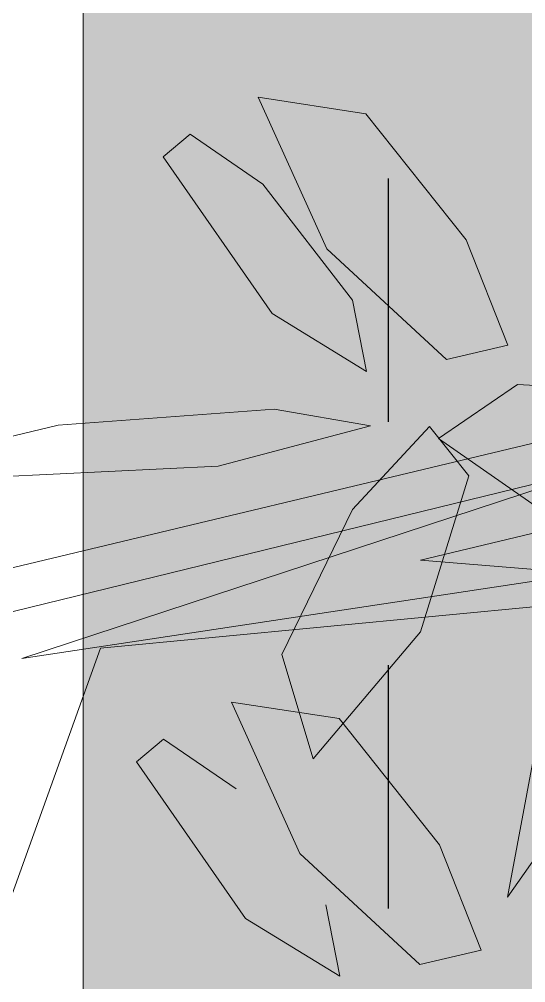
# Model space of a CAD drawing. Header units: metres. Extents: x 349703 to 349913, y 9282546 to 9282694.
# Drawn here: x 349717.9042 to 349718.1125, y 9282659.5968 to 9282659.9929 of the extents above; entities that cross this region are included whole.
import ezdxf

# ---------------------------------------------------------------- set-up
doc = ezdxf.new("R2010")
doc.units = ezdxf.units.M
doc.header["$LTSCALE"] = 0.25
doc.linetypes.add('01 nivel$0$HIDDEN2', pattern=[0.1875, 0.125, -0.0625])
for name, color, linetype, lineweight in [('AREA-VERDE', 3, 'CONTINUOUS', 9), ('ARQ-FONDO', 253, 'CONTINUOUS', 9), ('CUNETAS-RED', 5, 'CONTINUOUS', 18)]:
    doc.layers.add(name, color=color, linetype=linetype, lineweight=lineweight)

# ---------------------------------------------------------------- blocks, each defined once
blk = doc.blocks.new('ARR2')
at = {"layer": 'ARQ-FONDO', "lineweight": 5}
for p, q in [((2740.72924, 1214.55963), (2740.79319, 1214.54981)), ((2740.76993, 1214.46954), (2740.72924, 1214.55963)), ((2740.79319, 1214.54981), (2740.85287, 1214.47484)), ((2740.67277, 1214.52418), (2740.68874, 1214.53759)), ((2740.68874, 1214.53759), (2740.73192, 1214.50798)), ((2740.73744, 1214.43109), (2740.67277, 1214.52418)), ((2740.73192, 1214.50798), (2740.7852, 1214.43909)), ((2740.85287, 1214.47484), (2740.87764, 1214.41222)), ((2740.84113, 1214.40374), (2740.76993, 1214.46954)), ((2740.7852, 1214.43909), (2740.79356, 1214.39671)), ((2740.79356, 1214.39671), (2740.73744, 1214.43109)), ((2740.87764, 1214.41222), (2740.84113, 1214.40374)), ((2740.88334, 1214.38896), (2740.83642, 1214.35686)), ((2740.9816, 1214.38339), (2740.88334, 1214.38896)), ((2740.6102, 1214.36464), (2740.73869, 1214.37423)), ((2740.73869, 1214.37423), (2740.79589, 1214.36432)), ((2740.93517, 1214.36421), (2740.29447, 1214.21106)), ((2740.53683, 1214.34739), (2740.6102, 1214.36464)), ((2740.79589, 1214.36432), (2740.70533, 1214.34042)), ((2740.7852, 1214.31454), (2740.83107, 1214.36384)), ((2740.83107, 1214.36384), (2740.85444, 1214.33453)), ((2740.83642, 1214.35686), (2740.90185, 1214.31112)), ((2740.33455, 1214.19325), (2740.93581, 1214.34023)), ((2740.70533, 1214.34042), (2740.53826, 1214.3322)), ((2740.93581, 1214.34023), (2740.5887, 1214.22613)), ((2740.85444, 1214.33453), (2740.82567, 1214.24195)), ((2740.7432, 1214.22841), (2740.7852, 1214.31454)), ((2740.82564, 1214.28456), (2740.95281, 1214.315)), ((2740.92342, 1214.27661), (2740.82564, 1214.28456)), ((2740.5887, 1214.22613), (2740.92342, 1214.27661)), ((2740.63544, 1214.23213), (2740.91136, 1214.25856)), ((2740.82567, 1214.24195), (2740.76184, 1214.16646)), ((2740.63544, 1214.23213), (2740.37715, 1213.51517)), ((2740.76184, 1214.16646), (2740.7432, 1214.22841)), ((2740.71336, 1214.20021), (2740.7773, 1214.19039)), ((2740.75405, 1214.11012), (2740.71336, 1214.20021)), ((2740.7773, 1214.19039), (2740.83699, 1214.11542)), ((2740.65688, 1214.16475), (2740.67286, 1214.17817)), ((2740.67286, 1214.17817), (2740.71604, 1214.14856)), ((2740.87733, 1214.08435), (2740.89471, 1214.17639)), ((2740.72156, 1214.07167), (2740.65688, 1214.16475)), ((2740.91088, 1214.13172), (2740.87733, 1214.08435)), ((2740.83699, 1214.11542), (2740.86176, 1214.0528)), ((2740.82525, 1214.04431), (2740.75405, 1214.11012)), ((2740.76932, 1214.07967), (2740.77768, 1214.03729)), ((2740.77768, 1214.03729), (2740.72156, 1214.07167)), ((2740.86176, 1214.0528), (2740.82525, 1214.04431))]:
    blk.add_line(p, q, dxfattribs=at)
blk = doc.blocks.new('drenaje')
at = {"layer": 'CUNETAS-RED', "linetype": '01 nivel$0$HIDDEN2', "lineweight": 30}
blk.add_line((-0.1, -13.21044), (-0.1, -19.21044), dxfattribs=at)

msp = doc.modelspace()

# ---------------------------------------------------------------- hatches: boundary and pattern name
at = {"layer": 'AREA-VERDE', "lineweight": 0, "true_color": 0xc4e4b2, "transparency": 33554687}
h = msp.add_hatch(color=3, dxfattribs=at)
h.dxf.hatch_style = 1
h.paths.add_polyline_path([(349745.50611, 9282662.06576), (349717.93066, 9282662.06576), (349717.93066, 9282656.55612), (349745.50611, 9282656.55612)])
h.paths.add_polyline_path([(349744.50611, 9282661.06576), (349744.50611, 9282657.55612), (349718.93066, 9282657.55612), (349718.93066, 9282661.06576)], flags=16)

# ---------------------------------------------------------------- linework, layer by layer
at = {"layer": 'ARQ-FONDO'}
msp.add_lwpolyline([(349717.93047, 9282662.06268), (349745.50611, 9282662.06576), (349745.50611, 9282656.55612), (349717.93047, 9282656.55303)], close=True, dxfattribs=at)

# ---------------------------------------------------------------- block references
at = {"layer": 'ARQ-FONDO', "xscale": 0.6917913537138002, "yscale": 0.6917913537138002, "zscale": 0.6917913537138002}
msp.add_blockref('ARR2', (347821.98969, 9281819.739), dxfattribs=at)
at = {"layer": 'CUNETAS-RED', "lineweight": 30}
msp.add_blockref('drenaje', (349718.15587, 9282675.53782), dxfattribs=at)

doc.saveas('drawing.dxf')
